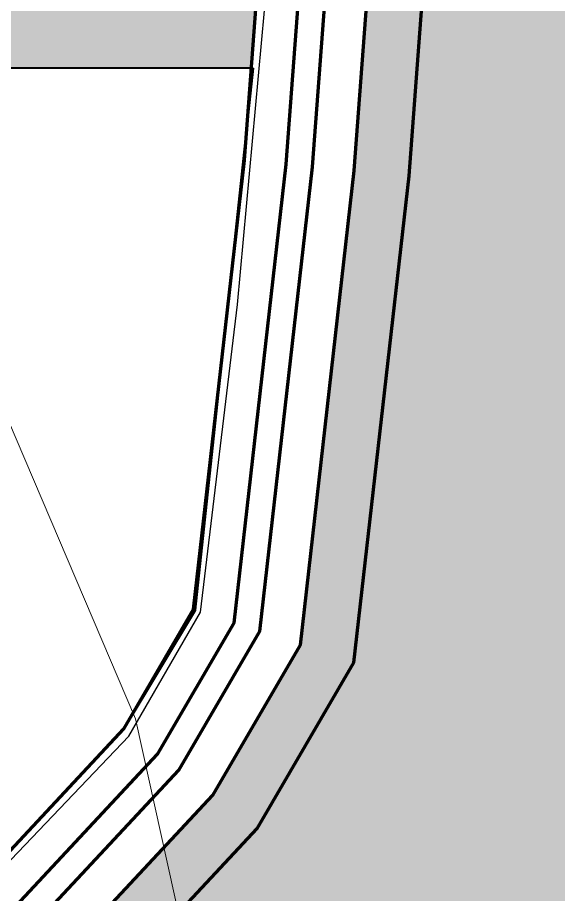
# Model space of a CAD drawing. Header units: metres. Extents: x 32505 to 230200, y 224018 to 1564544.
# Drawn here: x 226550.2 to 226672.9, y 1561357.2 to 1561556 of the extents above; entities that cross this region are included whole.
import ezdxf

# ---------------------------------------------------------------- set-up
doc = ezdxf.new("R2010")
doc.units = ezdxf.units.M
doc.header["$PDMODE"] = 1
doc.header["$PDSIZE"] = -15
doc.layers.add('2 M CONTOUR', color=254, linetype='Continuous', lineweight=9)
doc.layers.add('STREAM', color=141, linetype='Continuous', lineweight=0)
for name, color, linetype in [('for print 2by2', 7, 'Continuous'), ('G_B.T. ROAD', 1, 'Continuous'), ('road', 10, 'Continuous')]:
    doc.layers.add(name, color=color, linetype=linetype)

msp = doc.modelspace()

# ---------------------------------------------------------------- hatches: boundary and pattern name
at = {"layer": 'STREAM', "true_color": 0xffffdb}
h = msp.add_hatch(color=7, dxfattribs=at)
h.dxf.hatch_style = 1
h.paths.add_polyline_path([(227010.75, 1561147.04), (227026.1, 1561189.4), (227004.03, 1561229.2), (226997.4, 1561259.15), (226997.72, 1561316.06), (227048.73, 1561325.57), (227069.1, 1561360.27), (227096.86, 1561360.27), (227123.08, 1561382.67), (227133.12, 1561446.5), (227131.03, 1561485.44), (227133.79, 1561498.83), (227125.08, 1561512.55), (227124.85, 1561525.2), (227115.59, 1561608.22), (227106.87, 1561663.2), (227108.59, 1561682.73), (227099.22, 1561685.04), (227089.95, 1561687.33), (227081.57, 1561687.33), (227075, 1561689.12), (227070.34, 1561696.27), (227074.71, 1561704.57), (227079.67, 1561706.47), (227072.96, 1561714.49), (227076.25, 1561730.29), (227080.68, 1561737.05), (227090.95, 1561737.05), (227103.56, 1561741.01), (227111.25, 1561743.43), (227114.22, 1561754.91), (226944.04, 1561730.63), (226998.54, 1561788.66), (227073.95, 1561868.95), (227183.32, 1561985.39), (227250.25, 1562056.65), (227234.04, 1562056.65), (227096.16, 1562045.71), (226940.42, 1562033.35), (226828.22, 1561998), (226885.22, 1561704.13), (226797.65, 1561725.51), (226784.51, 1561728.72), (226713.12, 1561691.83), (226658.41, 1561675.97), (226637.74, 1561669.98), (226626.57, 1561521.25), (226614.37, 1561413.76), (226594.48, 1561379.66), (226513.39, 1561292.8), (226465.38, 1561172.04), (226392.26, 1561070.04), (226341.03, 1560994.39), (226330.96, 1560973.56), (226328.36, 1560941.52), (226345.54, 1560934.16), (226348.18, 1560933.03), (226352.01, 1560919.76), (226352.9, 1560916.65), (226362.97, 1560905.53), (226377.24, 1560887.7), (226388.15, 1560879.86), (226425.03, 1560876.56), (226448.09, 1560879.63), (226469.43, 1560895.79), (226501.94, 1560898.35), (226524.87, 1560887.61), (226572.16, 1560873.65), (226593.82, 1560872.54), (226627.5, 1560876.67), (226658.1, 1560885.49), (226668.42, 1560890.52), (226742.74, 1560941.2), (226766.97, 1560961.47), (226800.51, 1561049.91), (226806.82, 1561057.32), (226802.17, 1561071.47), (226817.21, 1561073.76), (226809.59, 1561096.94), (226800.46, 1561113.31), (226810.04, 1561132.42), (226843.71, 1561136.5), (226864.85, 1561139.05), (226937.1, 1561138.57), (226987.7, 1561136.41)])
at = {"layer": 'STREAM'}
h = msp.add_hatch(color=253, dxfattribs=at)
h.dxf.hatch_style = 1
h.paths.add_polyline_path([(226605.13, 1561569.67), (225710.38, 1561569.67), (225644.45, 1561569.67), (225616, 1561569.67), (225627.42, 1561558.49), (225641.55, 1561544.67), (226603.25, 1561544.67)])

# ---------------------------------------------------------------- linework, layer by layer
at = {"layer": '2 M CONTOUR'}
msp.add_polyline3d([(226060.33, 1561411.05, 378), (226145.93, 1561468.68, 378), (226238.9, 1561488.94, 378), (226290.6, 1561491.91, 378), (226324.41, 1561477.12, 378), (226370.45, 1561460.03, 378), (226402.03, 1561436.38, 378), (226434.91, 1561416.67, 378), (226452.02, 1561385.13, 378), (226446.75, 1561352.27, 378), (226392.54, 1561319.11, 378), (226390.53, 1561268.01, 378), (226433.6, 1561222.17, 378), (226521.74, 1561232.69, 378), (226576.99, 1561269.48, 378), (226591.67, 1561330.64, 378), (226576.99, 1561396.95, 378), (226532.55, 1561500.89, 378), (226496.75, 1561533.62, 378), (226437.55, 1561555.96, 378)], dxfattribs=at)
at = {"layer": 'for print 2by2', "color": 7, "flags": 128}
msp.add_lwpolyline([(226364.66, 1561544.64), (226603.64, 1561544.47), (226590.5, 1561421.61), (226574.29, 1561394.68), (226527.6, 1561344.67), (226364.66, 1561344.67)], dxfattribs=at)
at = {"layer": 'for print 2by2', "color": 5}
for p in [(226603, 1561544), (226590, 1561421), (226574, 1561394)]:
    msp.add_point(p, dxfattribs=at)
at = {"layer": 'G_B.T. ROAD', "color": 253, "lineweight": 70}
for points in [[(226273.08, 1560753.63), (226272.72, 1560800.22), (226315.74, 1560977.71), (226327.57, 1561002.15), (226379.54, 1561078.9), (226451.68, 1561179.53), (226500.06, 1561301.24), (226581.96, 1561388.97), (226599.33, 1561418.75), (226611.13, 1561522.7), (226623.07, 1561681.58), (226640.96, 1561799.68), (226642.69, 1561812.5), (226661.72, 1561991.02), (226660.01, 1562007.74), (226655.14, 1562052.42), (226634.37, 1562128.39), (226649.51, 1562225.13)], [(226315.74, 1560977.71), (226327.57, 1561002.15), (226379.54, 1561078.9), (226451.68, 1561179.53), (226500.06, 1561301.24), (226581.96, 1561388.97), (226599.33, 1561418.75), (226611.13, 1561522.7), (226623.07, 1561681.58), (226640.96, 1561799.68), (226642.69, 1561812.5), (226661.72, 1561991.02), (226660.01, 1562007.74), (226655.14, 1562052.42), (226634.37, 1562128.39), (226649.51, 1562225.13)], [(226279.08, 1560753.69), (226278.73, 1560799.34), (226321.63, 1560976.1), (226332.78, 1560999.15), (226384.46, 1561075.47), (226456.98, 1561176.63), (226505.22, 1561297.98), (226586.81, 1561385.37), (226605.15, 1561416.82), (226617.11, 1561522.14), (226629.04, 1561680.91), (226646.89, 1561798.83), (226648.65, 1561811.78), (226667.75, 1561991.01), (226665.97, 1562008.37), (226661.05, 1562053.54), (226640.91, 1562127.2)], [(226318.22, 1560608.98), (226315.4, 1560613.06), (226305.78, 1560645.99), (226302.12, 1560662.52), (226301.08, 1560753.9), (226300.75, 1560796.79), (226342.46, 1560968.63), (226351.89, 1560988.13), (226402.51, 1561062.89), (226476.43, 1561166), (226524.13, 1561286), (226604.57, 1561372.16), (226626.49, 1561409.73), (226639.01, 1561520.08), (226650.56, 1561673.69)], [(226328.36, 1560941.52), (226330.96, 1560973.56), (226341.03, 1560994.39), (226392.26, 1561070.04), (226465.38, 1561172.04), (226513.39, 1561292.8), (226594.48, 1561379.66), (226614.37, 1561413.76), (226626.57, 1561521.25), (226637.74, 1561669.98)], [(226303.56, 1560945.01), (226306.42, 1560980.24), (226319.32, 1561006.91), (226371.74, 1561084.33), (226443.28, 1561184.12), (226491.9, 1561306.42), (226574.29, 1561394.68), (226590.12, 1561421.81), (226601.67, 1561523.6), (226612.11, 1561662.55)]]:
    msp.add_lwpolyline(points, dxfattribs=at)
at = {"layer": 'G_B.T. ROAD', "color": 1, "lineweight": 50}
msp.add_lwpolyline([(226637.74, 1561669.98), (226626.57, 1561521.25), (226614.37, 1561413.76), (226594.48, 1561379.66), (226513.39, 1561292.8), (226465.38, 1561172.04), (226392.26, 1561070.04)], dxfattribs=at)
at = {"layer": 'G_B.T. ROAD', "lineweight": 50}
msp.add_lwpolyline([(226603.64, 1561544.47), (226364.66, 1561544.64), (226364.66, 1561344.67), (226527.6, 1561344.67), (226574.29, 1561394.68), (226590.5, 1561421.61)], close=True, dxfattribs=at)
at = {"layer": 'road', "color": 4, "lineweight": 30}
msp.add_lwpolyline([(226253.54, 1560656.67), (226254.16, 1560803.04), (226266.27, 1560843.71), (226275.52, 1560872.16), (226304.98, 1560944.13), (226308.55, 1560980.22), (226321.47, 1561006.03), (226352.79, 1561052.85), (226372.58, 1561083.62), (226388.05, 1561105.08), (226400.72, 1561123.2), (226444.21, 1561182.8), (226459.5, 1561222.05), (226493.05, 1561305.9), (226514.15, 1561328.93), (226575.46, 1561393.08), (226591.7, 1561421.14), (226600.09, 1561490.92), (226607.57, 1561572.47), (225656.83, 1561572.47)], dxfattribs=at)

doc.saveas('drawing.dxf')
